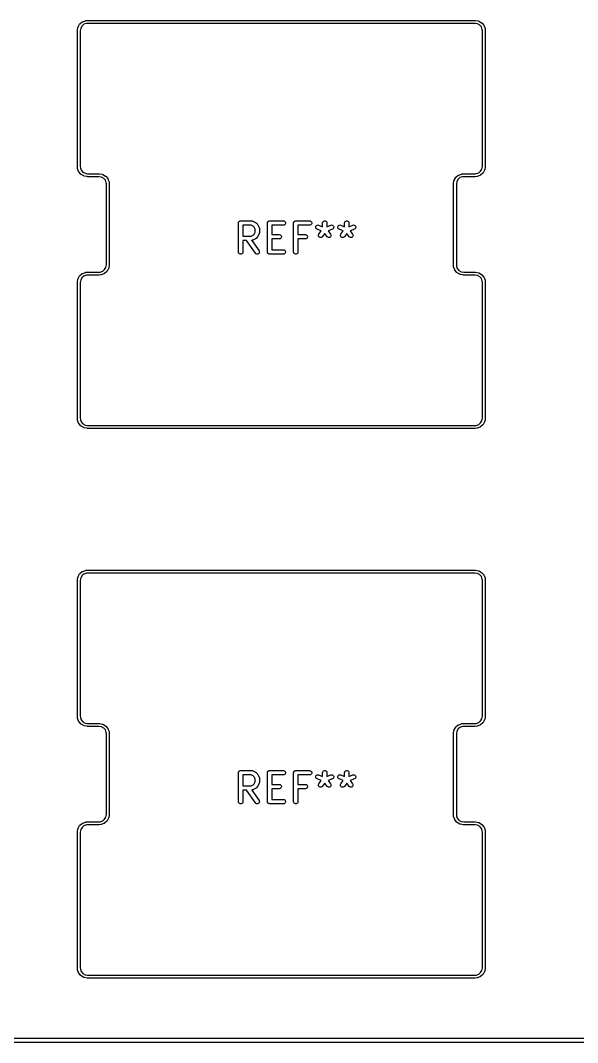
# Model space of a CAD drawing. Extents: x 35 to 262, y -141 to -65.
# Drawn here: x 53.94 to 73.2, y -140.52 to -105.19 of the extents above; entities that cross this region are included whole.
import ezdxf

# ---------------------------------------------------------------- set-up
doc = ezdxf.new("R2010")
doc.units = 0
doc.header["$MEASUREMENT"] = 0
doc.layers.add('BLACK', color=7, linetype='CONTINUOUS')

msp = doc.modelspace()

# ---------------------------------------------------------------- linework, layer by layer
at = {"layer": 'BLACK', "linetype": 'CONTINUOUS'}
for p, q in [((56.001, -105.312), (56.0809, -105.245)), ((56.0809, -105.245), (56.0913, -105.239)), ((56.0809, -105.245), (56.0809, -105.245)), ((56.0913, -105.239), (56.0959, -105.236)), ((56.0959, -105.236), (56.1938, -105.201)), ((56.0959, -105.236), (56.0959, -105.236)), ((56.1938, -105.201), (56.2002, -105.199)), ((56.2002, -105.199), (56.2065, -105.198)), ((56.2065, -105.198), (56.2565, -105.193)), ((56.2565, -105.193), (56.2586, -105.193)), ((56.2586, -105.193), (69.6674, -105.193)), ((69.6674, -105.193), (69.6717, -105.194)), ((69.6717, -105.194), (69.7743, -105.212)), ((69.7743, -105.212), (69.7743, -105.212)), ((69.7743, -105.212), (69.7837, -105.215)), ((69.7837, -105.215), (69.7906, -105.218)), ((69.7906, -105.218), (69.7906, -105.218)), ((69.7906, -105.218), (69.8808, -105.27)), ((69.8808, -105.27), (69.8808, -105.27)), ((69.8808, -105.27), (69.8941, -105.281)), ((55.913, -105.539), (55.9138, -105.534)), ((55.913, -110.247), (55.913, -105.539)), ((55.9138, -105.534), (55.9319, -105.432)), ((55.9138, -105.534), (55.9138, -105.534)), ((55.9319, -105.432), (55.9353, -105.422)), ((55.9319, -105.432), (55.9319, -105.432)), ((55.9353, -105.422), (55.9378, -105.415)), ((55.9378, -105.415), (55.9899, -105.325)), ((55.9378, -105.415), (55.9378, -105.415)), ((55.9899, -105.325), (56.001, -105.312)), ((55.9899, -105.325), (55.9899, -105.325)), ((56.0288, -105.458), (56.013, -105.547)), ((56.013, -105.547), (56.013, -110.241)), ((56.0721, -105.383), (56.0288, -105.458)), ((56.1384, -105.327), (56.0721, -105.383)), ((56.2218, -105.297), (56.1384, -105.327)), ((56.2652, -105.293), (56.2218, -105.297)), ((69.6586, -105.293), (56.2652, -105.293)), ((69.7482, -105.309), (69.6586, -105.293)), ((69.8232, -105.352), (69.7482, -105.309)), ((69.8788, -105.418), (69.8232, -105.352)), ((69.9092, -105.502), (69.8788, -105.418)), ((69.8941, -105.281), (69.9611, -105.361)), ((69.913, -105.545), (69.9092, -105.502)), ((69.913, -110.239), (69.913, -105.545)), ((69.9611, -105.361), (69.9611, -105.361)), ((69.9611, -105.361), (69.9648, -105.367)), ((69.9648, -105.367), (69.9698, -105.376)), ((69.9698, -105.376), (69.9698, -105.376)), ((69.9698, -105.376), (70.0054, -105.474)), ((70.0054, -105.474), (70.0066, -105.48)), ((70.0066, -105.48), (70.0083, -105.487)), ((70.0083, -105.487), (70.0126, -105.536)), ((70.0126, -105.536), (70.013, -105.539)), ((70.013, -105.539), (70.013, -110.247)), ((55.9134, -110.25), (55.913, -110.247)), ((55.9177, -110.299), (55.9134, -110.25)), ((55.9194, -110.306), (55.9177, -110.299)), ((55.9206, -110.312), (55.9194, -110.306)), ((55.9562, -110.41), (55.9206, -110.312)), ((55.9566, -110.411), (55.9562, -110.41)), ((55.9562, -110.41), (55.9562, -110.41)), ((55.964, -110.424), (55.9566, -110.411)), ((55.9649, -110.425), (55.964, -110.424)), ((56.0319, -110.505), (55.9649, -110.425)), ((56.013, -110.241), (56.0168, -110.284)), ((56.0168, -110.284), (56.0472, -110.368)), ((56.0452, -110.516), (56.0319, -110.505)), ((56.1354, -110.568), (56.0452, -110.516)), ((56.0452, -110.516), (56.0452, -110.516)), ((56.0472, -110.368), (56.1028, -110.434)), ((56.1028, -110.434), (56.1778, -110.477)), ((56.1423, -110.571), (56.1354, -110.568)), ((56.1354, -110.568), (56.1354, -110.568)), ((56.1517, -110.574), (56.1423, -110.571)), ((56.2456, -110.591), (56.1517, -110.574)), ((56.1517, -110.574), (56.1517, -110.574)), ((56.1778, -110.477), (56.2674, -110.493)), ((56.2674, -110.493), (56.6674, -110.493)), ((56.6674, -110.493), (56.6717, -110.494)), ((56.6717, -110.494), (56.7743, -110.512)), ((56.7743, -110.512), (56.7743, -110.512)), ((56.7743, -110.512), (56.7837, -110.515)), ((56.7837, -110.515), (56.7906, -110.518)), ((56.7906, -110.518), (56.7906, -110.518)), ((56.7906, -110.518), (56.8808, -110.57)), ((56.8808, -110.57), (56.8808, -110.57)), ((56.8808, -110.57), (56.8941, -110.581)), ((69.001, -110.612), (69.0809, -110.545)), ((69.0809, -110.545), (69.0913, -110.539)), ((69.0809, -110.545), (69.0809, -110.545)), ((69.0913, -110.539), (69.0959, -110.536)), ((69.0959, -110.536), (69.1938, -110.501)), ((69.0959, -110.536), (69.0959, -110.536)), ((69.1938, -110.501), (69.2002, -110.499)), ((69.2002, -110.499), (69.2065, -110.498)), ((69.2065, -110.498), (69.2565, -110.493)), ((69.2565, -110.493), (69.2586, -110.493)), ((69.2586, -110.493), (69.6608, -110.493)), ((69.6608, -110.493), (69.7042, -110.489)), ((69.7042, -110.489), (69.7876, -110.459)), ((69.8301, -110.55), (69.7322, -110.585)), ((69.7876, -110.459), (69.8539, -110.403)), ((69.8388, -110.545), (69.8301, -110.55)), ((69.8301, -110.55), (69.8301, -110.55)), ((69.8451, -110.541), (69.8388, -110.545)), ((69.925, -110.474), (69.8451, -110.541)), ((69.8451, -110.541), (69.8451, -110.541)), ((69.8539, -110.403), (69.8972, -110.328)), ((69.8972, -110.328), (69.913, -110.239)), ((69.9361, -110.461), (69.925, -110.474)), ((69.9882, -110.371), (69.9361, -110.461)), ((69.9361, -110.461), (69.9361, -110.461)), ((69.9907, -110.364), (69.9882, -110.371)), ((69.9882, -110.371), (69.9882, -110.371)), ((69.9941, -110.354), (69.9907, -110.364)), ((70.0122, -110.252), (69.9941, -110.354)), ((69.9941, -110.354), (69.9941, -110.354)), ((70.013, -110.247), (70.0122, -110.252)), ((56.2586, -110.593), (56.2456, -110.591)), ((56.6586, -110.593), (56.2586, -110.593)), ((56.7482, -110.609), (56.6586, -110.593)), ((56.8232, -110.652), (56.7482, -110.609)), ((56.8788, -110.718), (56.8232, -110.652)), ((56.9092, -110.802), (56.8788, -110.718)), ((56.8941, -110.581), (56.9611, -110.661)), ((56.913, -110.845), (56.9092, -110.802)), ((56.913, -113.639), (56.913, -110.845)), ((56.9611, -110.661), (56.9611, -110.661)), ((56.9611, -110.661), (56.9648, -110.667)), ((56.9648, -110.667), (56.9698, -110.676)), ((56.9698, -110.676), (56.9698, -110.676)), ((56.9698, -110.676), (57.0054, -110.774)), ((57.0054, -110.774), (57.0066, -110.78)), ((57.0066, -110.78), (57.0083, -110.787)), ((57.0083, -110.787), (57.0126, -110.836)), ((57.0126, -110.836), (57.013, -110.839)), ((57.013, -110.839), (57.013, -113.647)), ((68.913, -110.839), (68.9153, -110.826)), ((68.913, -113.647), (68.913, -110.839)), ((68.9153, -110.826), (68.9319, -110.732)), ((68.9319, -110.732), (68.9353, -110.722)), ((68.9319, -110.732), (68.9319, -110.732)), ((68.9353, -110.722), (68.9378, -110.715)), ((68.9378, -110.715), (68.9899, -110.625)), ((68.9378, -110.715), (68.9378, -110.715)), ((68.9899, -110.625), (69.001, -110.612)), ((68.9899, -110.625), (68.9899, -110.625)), ((69.0288, -110.758), (69.013, -110.847)), ((69.013, -110.847), (69.013, -113.641)), ((69.0721, -110.683), (69.0288, -110.758)), ((69.1384, -110.627), (69.0721, -110.683)), ((69.2218, -110.597), (69.1384, -110.627)), ((69.2652, -110.593), (69.2218, -110.597)), ((69.6674, -110.593), (69.2652, -110.593)), ((69.6695, -110.593), (69.6674, -110.593)), ((69.7195, -110.588), (69.6695, -110.593)), ((69.7258, -110.587), (69.7195, -110.588)), ((69.7322, -110.585), (69.7258, -110.587)), ((61.4832, -112.195), (61.4844, -112.189)), ((61.4832, -113.195), (61.4832, -112.195)), ((61.4844, -112.182), (61.4866, -112.176)), ((61.4844, -112.189), (61.4844, -112.182)), ((61.4866, -112.176), (61.4878, -112.17)), ((61.4878, -112.17), (61.491, -112.164)), ((61.491, -112.164), (61.4933, -112.158)), ((61.4933, -112.158), (61.4975, -112.153)), ((61.4975, -112.153), (61.5008, -112.147)), ((61.5008, -112.147), (61.5058, -112.143)), ((61.5058, -112.143), (61.51, -112.138)), ((61.51, -112.138), (61.5157, -112.135)), ((61.5157, -112.135), (61.5207, -112.13)), ((61.5207, -112.13), (61.5269, -112.128)), ((61.5269, -112.128), (61.5326, -112.125)), ((61.5326, -112.125), (61.539, -112.124)), ((61.539, -112.124), (61.5452, -112.122)), ((61.5452, -112.122), (61.5518, -112.122)), ((61.5518, -112.122), (61.5582, -112.12)), ((61.5582, -112.12), (61.9392, -112.12)), ((61.6332, -112.27), (61.6332, -112.644)), ((61.9215, -112.27), (61.6332, -112.27)), ((61.99, -112.305), (61.9215, -112.27)), ((61.9392, -112.12), (61.9434, -112.121)), ((61.9434, -112.121), (61.9478, -112.121)), ((61.9478, -112.121), (61.9562, -112.123)), ((61.9562, -112.123), (61.9648, -112.125)), ((61.9648, -112.125), (61.9686, -112.127)), ((61.9686, -112.127), (61.9727, -112.128)), ((61.9727, -112.128), (62.068, -112.176)), ((62.0204, -112.335), (61.99, -112.305)), ((62.0547, -112.404), (62.0204, -112.335)), ((62.068, -112.176), (62.0776, -112.183)), ((62.0776, -112.183), (62.0875, -112.19)), ((62.0875, -112.19), (62.1351, -112.238)), ((62.1351, -112.238), (62.142, -112.247)), ((62.142, -112.247), (62.1491, -112.257)), ((62.1491, -112.257), (62.1967, -112.352)), ((62.4832, -112.195), (62.4844, -112.189)), ((62.4832, -113.195), (62.4832, -112.195)), ((62.4844, -112.182), (62.4866, -112.176)), ((62.4844, -112.189), (62.4844, -112.182)), ((62.4866, -112.176), (62.4878, -112.17)), ((62.4878, -112.17), (62.491, -112.164)), ((62.491, -112.164), (62.4933, -112.158)), ((62.4933, -112.158), (62.4975, -112.153)), ((62.4975, -112.153), (62.5008, -112.147)), ((62.5008, -112.147), (62.5058, -112.143)), ((62.5058, -112.143), (62.51, -112.138)), ((62.51, -112.138), (62.5157, -112.135)), ((62.5157, -112.135), (62.5207, -112.13)), ((62.5207, -112.13), (62.5269, -112.128)), ((62.5269, -112.128), (62.5326, -112.125)), ((62.5326, -112.125), (62.539, -112.124)), ((62.539, -112.124), (62.5452, -112.122)), ((62.5452, -112.122), (62.5518, -112.122)), ((62.5518, -112.122), (62.5582, -112.12)), ((62.5582, -112.12), (63.0344, -112.12)), ((63.0344, -112.27), (62.6332, -112.27)), ((62.6332, -112.27), (62.6332, -112.597)), ((63.0344, -112.12), (63.0601, -112.125)), ((63.0601, -112.266), (63.0344, -112.27)), ((63.0601, -112.125), (63.0826, -112.138)), ((63.0826, -112.253), (63.0601, -112.266)), ((63.0826, -112.138), (63.0994, -112.158)), ((63.0994, -112.233), (63.0826, -112.253)), ((63.0994, -112.158), (63.1083, -112.182)), ((63.1083, -112.208), (63.0994, -112.233)), ((63.1083, -112.182), (63.1083, -112.208)), ((63.388, -112.195), (63.3891, -112.189)), ((63.388, -113.195), (63.388, -112.195)), ((63.3891, -112.182), (63.3914, -112.176)), ((63.3891, -112.189), (63.3891, -112.182)), ((63.3914, -112.176), (63.3925, -112.17)), ((63.3925, -112.17), (63.3958, -112.164)), ((63.3958, -112.164), (63.398, -112.158)), ((63.398, -112.158), (63.4023, -112.153)), ((63.4023, -112.153), (63.4055, -112.147)), ((63.4055, -112.147), (63.4106, -112.143)), ((63.4106, -112.143), (63.4148, -112.138)), ((63.4148, -112.138), (63.4205, -112.135)), ((63.4205, -112.135), (63.4255, -112.13)), ((63.4255, -112.13), (63.4317, -112.128)), ((63.4317, -112.128), (63.4373, -112.125)), ((63.4373, -112.125), (63.4438, -112.124)), ((63.4438, -112.124), (63.45, -112.122)), ((63.45, -112.122), (63.4565, -112.122)), ((63.4565, -112.122), (63.463, -112.12)), ((63.463, -112.12), (63.9392, -112.12)), ((63.9392, -112.27), (63.538, -112.27)), ((63.538, -112.27), (63.538, -112.597)), ((63.9392, -112.12), (63.9648, -112.125)), ((63.9648, -112.266), (63.9392, -112.27)), ((63.9648, -112.125), (63.9874, -112.138)), ((63.9874, -112.253), (63.9648, -112.266)), ((63.9874, -112.138), (64.0041, -112.158)), ((64.0041, -112.233), (63.9874, -112.253)), ((64.0041, -112.158), (64.0131, -112.182)), ((64.0131, -112.208), (64.0041, -112.233)), ((64.0131, -112.182), (64.0131, -112.208)), ((64.1507, -112.349), (64.1515, -112.323)), ((64.1515, -112.323), (64.1612, -112.299)), ((64.1612, -112.299), (64.1785, -112.279)), ((64.1785, -112.279), (64.2015, -112.267)), ((64.2015, -112.267), (64.2273, -112.263)), ((64.2273, -112.263), (64.2528, -112.269)), ((64.2528, -112.269), (64.388, -112.323)), ((64.388, -112.195), (64.3925, -112.17)), ((64.388, -112.323), (64.388, -112.195)), ((64.3925, -112.17), (64.4055, -112.147)), ((64.4055, -112.147), (64.4255, -112.13)), ((64.4255, -112.13), (64.45, -112.122)), ((64.45, -112.122), (64.476, -112.122)), ((64.476, -112.122), (64.5005, -112.13)), ((64.5005, -112.13), (64.5205, -112.147)), ((64.5205, -112.147), (64.5335, -112.17)), ((64.5335, -112.17), (64.538, -112.195)), ((64.538, -112.195), (64.538, -112.323)), ((64.538, -112.323), (64.6732, -112.269)), ((64.6732, -112.269), (64.6987, -112.263)), ((64.6987, -112.263), (64.7245, -112.267)), ((64.7245, -112.267), (64.7475, -112.279)), ((64.7475, -112.279), (64.7648, -112.299)), ((64.7648, -112.299), (64.7745, -112.323)), ((64.7745, -112.323), (64.7753, -112.349)), ((64.9126, -112.349), (64.9134, -112.323)), ((64.9134, -112.323), (64.9231, -112.299)), ((64.9231, -112.299), (64.9404, -112.279)), ((64.9404, -112.279), (64.9634, -112.267)), ((64.9634, -112.267), (64.9892, -112.263)), ((64.9892, -112.263), (65.0147, -112.269)), ((65.0147, -112.269), (65.1499, -112.323)), ((65.1499, -112.195), (65.1544, -112.17)), ((65.1499, -112.323), (65.1499, -112.195)), ((65.1544, -112.17), (65.1675, -112.147)), ((65.1675, -112.147), (65.1874, -112.13)), ((65.1874, -112.13), (65.2119, -112.122)), ((65.2119, -112.122), (65.2379, -112.122)), ((65.2379, -112.122), (65.2624, -112.13)), ((65.2624, -112.13), (65.2824, -112.147)), ((65.2824, -112.147), (65.2954, -112.17)), ((65.2954, -112.17), (65.2999, -112.195)), ((65.2999, -112.195), (65.2999, -112.323)), ((65.2999, -112.323), (65.4351, -112.269)), ((65.4351, -112.269), (65.4606, -112.263)), ((65.4606, -112.263), (65.4864, -112.267)), ((65.4864, -112.267), (65.5094, -112.279)), ((65.5094, -112.279), (65.5267, -112.299)), ((65.5267, -112.299), (65.5364, -112.323)), ((65.5364, -112.323), (65.5372, -112.349)), ((61.6332, -112.644), (61.9215, -112.644)), ((61.9215, -112.644), (61.99, -112.61)), ((61.99, -112.61), (62.0204, -112.58)), ((62.0204, -112.58), (62.0547, -112.511)), ((62.0547, -112.511), (62.0547, -112.404)), ((62.1351, -112.677), (62.0875, -112.725)), ((62.142, -112.667), (62.1351, -112.677)), ((62.1491, -112.657), (62.142, -112.667)), ((62.1967, -112.562), (62.1491, -112.657)), ((62.1967, -112.352), (62.198, -112.356)), ((62.198, -112.558), (62.1967, -112.562)), ((62.198, -112.356), (62.2001, -112.36)), ((62.2001, -112.554), (62.198, -112.558)), ((62.2001, -112.36), (62.2017, -112.369)), ((62.2017, -112.546), (62.2001, -112.554)), ((62.2017, -112.369), (62.2042, -112.377)), ((62.2042, -112.537), (62.2017, -112.546)), ((62.2042, -112.377), (62.2039, -112.382)), ((62.2039, -112.382), (62.2047, -112.386)), ((62.2047, -112.529), (62.2039, -112.533)), ((62.2039, -112.533), (62.2042, -112.537)), ((62.2047, -112.386), (62.2047, -112.529)), ((62.6332, -112.597), (62.8916, -112.597)), ((62.8916, -112.597), (62.9172, -112.601)), ((62.9172, -112.601), (62.9398, -112.614)), ((62.9398, -112.614), (62.9565, -112.634)), ((62.9565, -112.634), (62.9654, -112.659)), ((62.9654, -112.685), (62.9565, -112.709)), ((62.9654, -112.659), (62.9654, -112.685)), ((63.538, -112.597), (63.7963, -112.597)), ((63.7963, -112.597), (63.822, -112.601)), ((63.822, -112.601), (63.8445, -112.614)), ((63.8445, -112.614), (63.8613, -112.634)), ((63.8613, -112.634), (63.8702, -112.659)), ((63.8702, -112.685), (63.8613, -112.709)), ((63.8702, -112.659), (63.8702, -112.685)), ((64.1588, -112.374), (64.1507, -112.349)), ((64.1749, -112.394), (64.1588, -112.374)), ((64.197, -112.408), (64.1749, -112.394)), ((64.3443, -112.467), (64.197, -112.408)), ((64.2453, -112.628), (64.2484, -112.602)), ((64.2512, -112.653), (64.2453, -112.628)), ((64.2484, -112.602), (64.2601, -112.579)), ((64.2654, -112.675), (64.2512, -112.653)), ((64.2601, -112.579), (64.3443, -112.467)), ((64.2862, -112.691), (64.2654, -112.675)), ((64.3112, -112.698), (64.2862, -112.691)), ((64.3372, -112.697), (64.3112, -112.698)), ((64.3611, -112.687), (64.3372, -112.697)), ((64.3801, -112.669), (64.3611, -112.687)), ((64.463, -112.558), (64.3801, -112.669)), ((64.5459, -112.669), (64.463, -112.558)), ((64.5649, -112.687), (64.5459, -112.669)), ((64.5888, -112.697), (64.5649, -112.687)), ((64.7289, -112.408), (64.5817, -112.467)), ((64.5817, -112.467), (64.6659, -112.579)), ((64.6148, -112.698), (64.5888, -112.697)), ((64.6398, -112.691), (64.6148, -112.698)), ((64.6606, -112.675), (64.6398, -112.691)), ((64.6748, -112.653), (64.6606, -112.675)), ((64.6659, -112.579), (64.6776, -112.602)), ((64.6807, -112.628), (64.6748, -112.653)), ((64.6776, -112.602), (64.6807, -112.628)), ((64.7511, -112.394), (64.7289, -112.408)), ((64.7672, -112.374), (64.7511, -112.394)), ((64.7753, -112.349), (64.7672, -112.374)), ((64.9207, -112.374), (64.9126, -112.349)), ((64.9368, -112.394), (64.9207, -112.374)), ((64.959, -112.408), (64.9368, -112.394)), ((65.1062, -112.467), (64.959, -112.408)), ((65.0072, -112.628), (65.0103, -112.602)), ((65.0131, -112.653), (65.0072, -112.628)), ((65.0103, -112.602), (65.022, -112.579)), ((65.0273, -112.675), (65.0131, -112.653)), ((65.022, -112.579), (65.1062, -112.467)), ((65.0481, -112.691), (65.0273, -112.675)), ((65.0731, -112.698), (65.0481, -112.691)), ((65.0991, -112.697), (65.0731, -112.698)), ((65.123, -112.687), (65.0991, -112.697)), ((65.142, -112.669), (65.123, -112.687)), ((65.2249, -112.558), (65.142, -112.669)), ((65.3078, -112.669), (65.2249, -112.558)), ((65.3268, -112.687), (65.3078, -112.669)), ((65.3507, -112.697), (65.3268, -112.687)), ((65.4909, -112.408), (65.3436, -112.467)), ((65.3436, -112.467), (65.4278, -112.579)), ((65.3767, -112.698), (65.3507, -112.697)), ((65.4017, -112.691), (65.3767, -112.698)), ((65.4225, -112.675), (65.4017, -112.691)), ((65.4367, -112.653), (65.4225, -112.675)), ((65.4278, -112.579), (65.4395, -112.602)), ((65.4426, -112.628), (65.4367, -112.653)), ((65.4395, -112.602), (65.4426, -112.628)), ((65.513, -112.394), (65.4909, -112.408)), ((65.5291, -112.374), (65.513, -112.394)), ((65.5372, -112.349), (65.5291, -112.374)), ((61.7573, -112.794), (61.6332, -112.794)), ((61.6332, -112.794), (61.6332, -113.195)), ((62.0682, -113.238), (61.7573, -112.794)), ((61.9434, -112.793), (61.9403, -112.794)), ((61.9403, -112.794), (62.1911, -113.152)), ((61.9478, -112.794), (61.9434, -112.793)), ((61.9562, -112.791), (61.9478, -112.794)), ((61.9648, -112.79), (61.9562, -112.791)), ((61.9686, -112.788), (61.9648, -112.79)), ((61.9727, -112.786), (61.9686, -112.788)), ((62.068, -112.739), (61.9727, -112.786)), ((62.0776, -112.731), (62.068, -112.739)), ((62.0875, -112.725), (62.0776, -112.731)), ((62.8916, -112.747), (62.6332, -112.747)), ((62.6332, -112.747), (62.6332, -113.12)), ((62.9172, -112.742), (62.8916, -112.747)), ((62.9398, -112.729), (62.9172, -112.742)), ((62.9565, -112.709), (62.9398, -112.729)), ((63.7963, -112.747), (63.538, -112.747)), ((63.538, -112.747), (63.538, -113.195)), ((63.822, -112.742), (63.7963, -112.747)), ((63.8445, -112.729), (63.822, -112.742)), ((63.8613, -112.709), (63.8445, -112.729)), ((61.4878, -113.221), (61.4832, -113.195)), ((61.5008, -113.244), (61.4878, -113.221)), ((61.5207, -113.26), (61.5008, -113.244)), ((61.5452, -113.269), (61.5207, -113.26)), ((61.5713, -113.269), (61.5452, -113.269)), ((61.5957, -113.26), (61.5713, -113.269)), ((61.6157, -113.244), (61.5957, -113.26)), ((61.6287, -113.221), (61.6157, -113.244)), ((61.6332, -113.195), (61.6287, -113.221)), ((62.0866, -113.257), (62.0682, -113.238)), ((62.1102, -113.268), (62.0866, -113.257)), ((62.1362, -113.27), (62.1102, -113.268)), ((62.1614, -113.263), (62.1362, -113.27)), ((62.1827, -113.248), (62.1614, -113.263)), ((62.1976, -113.227), (62.1827, -113.248)), ((62.1911, -113.152), (62.2021, -113.176)), ((62.2044, -113.202), (62.1976, -113.227)), ((62.2021, -113.176), (62.2044, -113.202)), ((62.4844, -113.202), (62.4832, -113.195)), ((62.4844, -113.208), (62.4844, -113.202)), ((62.4866, -113.215), (62.4844, -113.208)), ((62.4878, -113.221), (62.4866, -113.215)), ((62.491, -113.227), (62.4878, -113.221)), ((62.4933, -113.233), (62.491, -113.227)), ((62.4975, -113.238), (62.4933, -113.233)), ((62.5008, -113.244), (62.4975, -113.238)), ((62.5058, -113.248), (62.5008, -113.244)), ((62.51, -113.253), (62.5058, -113.248)), ((62.5157, -113.256), (62.51, -113.253)), ((62.5207, -113.26), (62.5157, -113.256)), ((62.5269, -113.263), (62.5207, -113.26)), ((62.5326, -113.266), (62.5269, -113.263)), ((62.539, -113.267), (62.5326, -113.266)), ((62.5452, -113.269), (62.539, -113.267)), ((62.5518, -113.269), (62.5452, -113.269)), ((62.5582, -113.27), (62.5518, -113.269)), ((63.0344, -113.27), (62.5582, -113.27)), ((62.6332, -113.12), (63.0344, -113.12)), ((63.0344, -113.12), (63.0601, -113.125)), ((63.0601, -113.266), (63.0344, -113.27)), ((63.0601, -113.125), (63.0826, -113.138)), ((63.0826, -113.253), (63.0601, -113.266)), ((63.0826, -113.138), (63.0994, -113.158)), ((63.0994, -113.233), (63.0826, -113.253)), ((63.0994, -113.158), (63.1083, -113.182)), ((63.1083, -113.208), (63.0994, -113.233)), ((63.1083, -113.182), (63.1083, -113.208)), ((63.3925, -113.221), (63.388, -113.195)), ((63.4055, -113.244), (63.3925, -113.221)), ((63.4255, -113.26), (63.4055, -113.244)), ((63.45, -113.269), (63.4255, -113.26)), ((63.476, -113.269), (63.45, -113.269)), ((63.5005, -113.26), (63.476, -113.269)), ((63.5205, -113.244), (63.5005, -113.26)), ((63.5335, -113.221), (63.5205, -113.244)), ((63.538, -113.195), (63.5335, -113.221)), ((56.8539, -113.803), (56.8972, -113.728)), ((56.8972, -113.728), (56.913, -113.639)), ((56.9941, -113.754), (56.9907, -113.764)), ((57.0122, -113.652), (56.9941, -113.754)), ((56.9941, -113.754), (56.9941, -113.754)), ((57.013, -113.647), (57.0122, -113.652)), ((68.9134, -113.65), (68.913, -113.647)), ((68.9177, -113.699), (68.9134, -113.65)), ((68.9194, -113.706), (68.9177, -113.699)), ((68.9206, -113.712), (68.9194, -113.706)), ((68.9562, -113.81), (68.9206, -113.712)), ((69.013, -113.641), (69.0168, -113.684)), ((69.0168, -113.684), (69.0472, -113.768)), ((55.9378, -114.115), (55.9899, -114.025)), ((55.9899, -114.025), (56.001, -114.012)), ((55.9899, -114.025), (55.9899, -114.025)), ((56.001, -114.012), (56.0809, -113.945)), ((56.0721, -114.083), (56.0288, -114.158)), ((56.1384, -114.027), (56.0721, -114.083)), ((56.0809, -113.945), (56.0913, -113.939)), ((56.0809, -113.945), (56.0809, -113.945)), ((56.0913, -113.939), (56.0959, -113.936)), ((56.0959, -113.936), (56.1938, -113.901)), ((56.0959, -113.936), (56.0959, -113.936)), ((56.2218, -113.997), (56.1384, -114.027)), ((56.1938, -113.901), (56.2002, -113.899)), ((56.2002, -113.899), (56.2065, -113.898)), ((56.2065, -113.898), (56.2565, -113.893)), ((56.2652, -113.993), (56.2218, -113.997)), ((56.2565, -113.893), (56.2586, -113.893)), ((56.2586, -113.893), (56.6608, -113.893)), ((56.6674, -113.993), (56.2652, -113.993)), ((56.6608, -113.893), (56.7042, -113.889)), ((56.6695, -113.993), (56.6674, -113.993)), ((56.7195, -113.988), (56.6695, -113.993)), ((56.7042, -113.889), (56.7876, -113.859)), ((56.7258, -113.987), (56.7195, -113.988)), ((56.7322, -113.985), (56.7258, -113.987)), ((56.8301, -113.95), (56.7322, -113.985)), ((56.7876, -113.859), (56.8539, -113.803)), ((56.8388, -113.945), (56.8301, -113.95)), ((56.8301, -113.95), (56.8301, -113.95)), ((56.8451, -113.941), (56.8388, -113.945)), ((56.925, -113.874), (56.8451, -113.941)), ((56.8451, -113.941), (56.8451, -113.941)), ((56.9361, -113.861), (56.925, -113.874)), ((56.9882, -113.771), (56.9361, -113.861)), ((56.9361, -113.861), (56.9361, -113.861)), ((56.9907, -113.764), (56.9882, -113.771)), ((56.9882, -113.771), (56.9882, -113.771)), ((68.9566, -113.811), (68.9562, -113.81)), ((68.9562, -113.81), (68.9562, -113.81)), ((68.964, -113.824), (68.9566, -113.811)), ((68.9649, -113.825), (68.964, -113.824)), ((69.0319, -113.905), (68.9649, -113.825)), ((69.0452, -113.916), (69.0319, -113.905)), ((69.1354, -113.968), (69.0452, -113.916)), ((69.0452, -113.916), (69.0452, -113.916)), ((69.0472, -113.768), (69.1028, -113.834)), ((69.1028, -113.834), (69.1778, -113.877)), ((69.1423, -113.971), (69.1354, -113.968)), ((69.1354, -113.968), (69.1354, -113.968)), ((69.1517, -113.974), (69.1423, -113.971)), ((69.2456, -113.991), (69.1517, -113.974)), ((69.1517, -113.974), (69.1517, -113.974)), ((69.1778, -113.877), (69.2674, -113.893)), ((69.2586, -113.993), (69.2456, -113.991)), ((69.6586, -113.993), (69.2586, -113.993)), ((69.2674, -113.893), (69.6674, -113.893)), ((69.7482, -114.009), (69.6586, -113.993)), ((69.6674, -113.893), (69.6717, -113.894)), ((69.6717, -113.894), (69.7743, -113.912)), ((69.8232, -114.052), (69.7482, -114.009)), ((69.7743, -113.912), (69.7743, -113.912)), ((69.7743, -113.912), (69.7837, -113.915)), ((69.7837, -113.915), (69.7906, -113.918)), ((69.7906, -113.918), (69.7906, -113.918)), ((69.7906, -113.918), (69.8808, -113.97)), ((69.8788, -114.118), (69.8232, -114.052)), ((69.8808, -113.97), (69.8808, -113.97)), ((69.8808, -113.97), (69.8941, -113.981)), ((69.8941, -113.981), (69.9611, -114.061)), ((69.9611, -114.061), (69.9611, -114.061)), ((69.9611, -114.061), (69.9648, -114.067)), ((69.9648, -114.067), (69.9698, -114.076)), ((69.9698, -114.076), (69.9698, -114.076)), ((69.9698, -114.076), (70.0054, -114.174)), ((55.913, -114.239), (55.9138, -114.234)), ((55.913, -118.947), (55.913, -114.239)), ((55.9138, -114.234), (55.9319, -114.132)), ((55.9138, -114.234), (55.9138, -114.234)), ((55.9319, -114.132), (55.9353, -114.122)), ((55.9319, -114.132), (55.9319, -114.132)), ((55.9353, -114.122), (55.9378, -114.115)), ((55.9378, -114.115), (55.9378, -114.115)), ((56.0288, -114.158), (56.013, -114.247)), ((56.013, -114.247), (56.013, -118.941)), ((69.9092, -114.202), (69.8788, -114.118)), ((69.913, -114.245), (69.9092, -114.202)), ((69.913, -118.939), (69.913, -114.245)), ((70.0054, -114.174), (70.0066, -114.18)), ((70.0066, -114.18), (70.0083, -114.187)), ((70.0083, -114.187), (70.0126, -114.236)), ((70.0126, -114.236), (70.013, -114.239)), ((70.013, -114.239), (70.013, -118.947)), ((55.9134, -118.95), (55.913, -118.947)), ((55.9177, -118.999), (55.9134, -118.95)), ((55.9194, -119.006), (55.9177, -118.999)), ((55.9206, -119.012), (55.9194, -119.006)), ((55.9562, -119.11), (55.9206, -119.012)), ((56.013, -118.941), (56.0168, -118.984)), ((56.0168, -118.984), (56.0472, -119.068)), ((69.8539, -119.103), (69.8972, -119.028)), ((69.8972, -119.028), (69.913, -118.939)), ((69.9941, -119.054), (69.9907, -119.064)), ((70.0122, -118.952), (69.9941, -119.054)), ((69.9941, -119.054), (69.9941, -119.054)), ((70.013, -118.947), (70.0122, -118.952)), ((55.9566, -119.111), (55.9562, -119.11)), ((55.9562, -119.11), (55.9562, -119.11)), ((55.964, -119.124), (55.9566, -119.111)), ((55.9649, -119.125), (55.964, -119.124)), ((56.0319, -119.205), (55.9649, -119.125)), ((56.0452, -119.216), (56.0319, -119.205)), ((56.1354, -119.268), (56.0452, -119.216)), ((56.0452, -119.216), (56.0452, -119.216)), ((56.0472, -119.068), (56.1028, -119.134)), ((56.1028, -119.134), (56.1778, -119.177)), ((56.1423, -119.271), (56.1354, -119.268)), ((56.1354, -119.268), (56.1354, -119.268)), ((56.1517, -119.274), (56.1423, -119.271)), ((56.2456, -119.291), (56.1517, -119.274)), ((56.1517, -119.274), (56.1517, -119.274)), ((56.1778, -119.177), (56.2674, -119.193)), ((56.2586, -119.293), (56.2456, -119.291)), ((69.6674, -119.293), (56.2586, -119.293)), ((56.2674, -119.193), (69.6608, -119.193)), ((69.6608, -119.193), (69.7042, -119.189)), ((69.6695, -119.293), (69.6674, -119.293)), ((69.7195, -119.288), (69.6695, -119.293)), ((69.7042, -119.189), (69.7876, -119.159)), ((69.7258, -119.287), (69.7195, -119.288)), ((69.7322, -119.285), (69.7258, -119.287)), ((69.8301, -119.25), (69.7322, -119.285)), ((69.7876, -119.159), (69.8539, -119.103)), ((69.8422, -119.243), (69.8301, -119.25)), ((69.8301, -119.25), (69.8301, -119.25)), ((69.8451, -119.241), (69.8422, -119.243)), ((69.925, -119.174), (69.8451, -119.241)), ((69.8451, -119.241), (69.8451, -119.241)), ((69.9361, -119.161), (69.925, -119.174)), ((69.9882, -119.071), (69.9361, -119.161)), ((69.9361, -119.161), (69.9361, -119.161)), ((69.9907, -119.064), (69.9882, -119.071)), ((69.9882, -119.071), (69.9882, -119.071)), ((55.9378, -124.415), (55.9899, -124.325)), ((55.9899, -124.325), (56.001, -124.312)), ((55.9899, -124.325), (55.9899, -124.325)), ((56.001, -124.312), (56.0809, -124.245)), ((56.1384, -124.327), (56.0721, -124.383)), ((56.0809, -124.245), (56.0913, -124.239)), ((56.0809, -124.245), (56.0809, -124.245)), ((56.0913, -124.239), (56.0959, -124.236)), ((56.0959, -124.236), (56.1938, -124.201)), ((56.0959, -124.236), (56.0959, -124.236)), ((56.2218, -124.297), (56.1384, -124.327)), ((56.1938, -124.201), (56.2002, -124.199)), ((56.2002, -124.199), (56.2065, -124.198)), ((56.2065, -124.198), (56.2565, -124.193)), ((56.2652, -124.293), (56.2218, -124.297)), ((56.2565, -124.193), (56.2586, -124.193)), ((56.2586, -124.193), (69.6674, -124.193)), ((69.6586, -124.293), (56.2652, -124.293)), ((69.7482, -124.309), (69.6586, -124.293)), ((69.6674, -124.193), (69.6717, -124.194)), ((69.6717, -124.194), (69.7743, -124.212)), ((69.8232, -124.352), (69.7482, -124.309)), ((69.7743, -124.212), (69.7743, -124.212)), ((69.7743, -124.212), (69.7837, -124.215)), ((69.7837, -124.215), (69.7906, -124.218)), ((69.7906, -124.218), (69.7906, -124.218)), ((69.7906, -124.218), (69.8808, -124.27)), ((69.8788, -124.418), (69.8232, -124.352)), ((69.8808, -124.27), (69.8808, -124.27)), ((69.8808, -124.27), (69.8941, -124.281)), ((69.8941, -124.281), (69.9611, -124.361)), ((55.913, -124.539), (55.9138, -124.534)), ((55.913, -129.247), (55.913, -124.539)), ((55.9138, -124.534), (55.9319, -124.432)), ((55.9138, -124.534), (55.9138, -124.534)), ((55.9319, -124.432), (55.9353, -124.422)), ((55.9319, -124.432), (55.9319, -124.432)), ((55.9353, -124.422), (55.9378, -124.415)), ((55.9378, -124.415), (55.9378, -124.415)), ((56.0288, -124.458), (56.013, -124.547)), ((56.013, -124.547), (56.013, -129.241)), ((56.0721, -124.383), (56.0288, -124.458)), ((69.9092, -124.502), (69.8788, -124.418)), ((69.913, -124.545), (69.9092, -124.502)), ((69.913, -129.239), (69.913, -124.545)), ((69.9611, -124.361), (69.9611, -124.361)), ((69.9611, -124.361), (69.9648, -124.367)), ((69.9648, -124.367), (69.9698, -124.376)), ((69.9698, -124.376), (69.9698, -124.376)), ((69.9698, -124.376), (70.0054, -124.474)), ((70.0054, -124.474), (70.0066, -124.48)), ((70.0066, -124.48), (70.0083, -124.487)), ((70.0083, -124.487), (70.0126, -124.536)), ((70.0126, -124.536), (70.013, -124.539)), ((70.013, -124.539), (70.013, -129.247)), ((55.9134, -129.25), (55.913, -129.247)), ((55.9177, -129.299), (55.9134, -129.25)), ((55.9194, -129.306), (55.9177, -129.299)), ((56.013, -129.241), (56.0168, -129.284)), ((56.0168, -129.284), (56.0472, -129.368)), ((69.8972, -129.328), (69.913, -129.239)), ((70.0122, -129.252), (69.9941, -129.354)), ((70.013, -129.247), (70.0122, -129.252)), ((55.9206, -129.312), (55.9194, -129.306)), ((55.9562, -129.41), (55.9206, -129.312)), ((55.9566, -129.411), (55.9562, -129.41)), ((55.9562, -129.41), (55.9562, -129.41)), ((55.964, -129.424), (55.9566, -129.411)), ((55.9649, -129.425), (55.964, -129.424)), ((56.0319, -129.505), (55.9649, -129.425)), ((56.0452, -129.516), (56.0319, -129.505)), ((56.1354, -129.568), (56.0452, -129.516)), ((56.0452, -129.516), (56.0452, -129.516)), ((56.0472, -129.368), (56.1028, -129.434)), ((56.1028, -129.434), (56.1778, -129.477)), ((56.1423, -129.571), (56.1354, -129.568)), ((56.1354, -129.568), (56.1354, -129.568)), ((56.1517, -129.574), (56.1423, -129.571)), ((56.2456, -129.591), (56.1517, -129.574)), ((56.1517, -129.574), (56.1517, -129.574)), ((56.1778, -129.477), (56.2674, -129.493)), ((56.2586, -129.593), (56.2456, -129.591)), ((56.6586, -129.593), (56.2586, -129.593)), ((56.2674, -129.493), (56.6674, -129.493)), ((56.7482, -129.609), (56.6586, -129.593)), ((56.6674, -129.493), (56.6717, -129.494)), ((56.6717, -129.494), (56.7743, -129.512)), ((56.8232, -129.652), (56.7482, -129.609)), ((56.7743, -129.512), (56.7743, -129.512)), ((56.7743, -129.512), (56.7837, -129.515)), ((56.7837, -129.515), (56.7906, -129.518)), ((56.7906, -129.518), (56.7906, -129.518)), ((56.7906, -129.518), (56.8808, -129.57)), ((56.8788, -129.718), (56.8232, -129.652)), ((56.8808, -129.57), (56.8808, -129.57)), ((56.8808, -129.57), (56.8941, -129.581)), ((56.8941, -129.581), (56.9611, -129.661)), ((68.9378, -129.715), (68.9899, -129.625)), ((68.9899, -129.625), (69.001, -129.612)), ((68.9899, -129.625), (68.9899, -129.625)), ((69.001, -129.612), (69.0809, -129.545)), ((69.1384, -129.627), (69.0721, -129.683)), ((69.0809, -129.545), (69.0913, -129.539)), ((69.0809, -129.545), (69.0809, -129.545)), ((69.0913, -129.539), (69.0959, -129.536)), ((69.0959, -129.536), (69.1938, -129.501)), ((69.0959, -129.536), (69.0959, -129.536)), ((69.2218, -129.597), (69.1384, -129.627)), ((69.1938, -129.501), (69.2002, -129.499)), ((69.2002, -129.499), (69.2065, -129.498)), ((69.2065, -129.498), (69.2565, -129.493)), ((69.2652, -129.593), (69.2218, -129.597)), ((69.2565, -129.493), (69.2586, -129.493)), ((69.2586, -129.493), (69.6608, -129.493)), ((69.6674, -129.593), (69.2652, -129.593)), ((69.6608, -129.493), (69.7042, -129.489)), ((69.6695, -129.593), (69.6674, -129.593)), ((69.7195, -129.588), (69.6695, -129.593)), ((69.7042, -129.489), (69.7876, -129.459)), ((69.7258, -129.587), (69.7195, -129.588)), ((69.7322, -129.585), (69.7258, -129.587)), ((69.8301, -129.55), (69.7322, -129.585)), ((69.7876, -129.459), (69.8539, -129.403)), ((69.8388, -129.545), (69.8301, -129.55)), ((69.8301, -129.55), (69.8301, -129.55)), ((69.8451, -129.541), (69.8388, -129.545)), ((69.925, -129.474), (69.8451, -129.541)), ((69.8451, -129.541), (69.8451, -129.541)), ((69.8539, -129.403), (69.8972, -129.328)), ((69.9361, -129.461), (69.925, -129.474)), ((69.9882, -129.371), (69.9361, -129.461)), ((69.9361, -129.461), (69.9361, -129.461)), ((69.9907, -129.364), (69.9882, -129.371)), ((69.9882, -129.371), (69.9882, -129.371)), ((69.9941, -129.354), (69.9907, -129.364)), ((69.9941, -129.354), (69.9941, -129.354)), ((56.9092, -129.802), (56.8788, -129.718)), ((56.913, -129.845), (56.9092, -129.802)), ((56.913, -132.639), (56.913, -129.845)), ((56.9611, -129.661), (56.9611, -129.661)), ((56.9611, -129.661), (56.9648, -129.667)), ((56.9648, -129.667), (56.9698, -129.676)), ((56.9698, -129.676), (56.9698, -129.676)), ((56.9698, -129.676), (57.0054, -129.774)), ((57.0054, -129.774), (57.0066, -129.78)), ((57.0066, -129.78), (57.0083, -129.787)), ((57.0083, -129.787), (57.0126, -129.836)), ((57.0126, -129.836), (57.013, -129.839)), ((57.013, -129.839), (57.013, -132.647)), ((68.913, -129.839), (68.9153, -129.826)), ((68.913, -132.647), (68.913, -129.839)), ((68.9153, -129.826), (68.9319, -129.732)), ((68.9319, -129.732), (68.9353, -129.722)), ((68.9319, -129.732), (68.9319, -129.732)), ((68.9353, -129.722), (68.9378, -129.715)), ((68.9378, -129.715), (68.9378, -129.715)), ((69.0288, -129.758), (69.013, -129.847)), ((69.013, -129.847), (69.013, -132.641)), ((69.0721, -129.683), (69.0288, -129.758)), ((61.4832, -131.195), (61.4844, -131.189)), ((61.4832, -132.195), (61.4832, -131.195)), ((61.4844, -131.182), (61.4866, -131.176)), ((61.4844, -131.189), (61.4844, -131.182)), ((61.4866, -131.176), (61.4878, -131.17)), ((61.4878, -131.17), (61.491, -131.164)), ((61.491, -131.164), (61.4933, -131.158)), ((61.4933, -131.158), (61.4975, -131.153)), ((61.4975, -131.153), (61.5008, -131.147)), ((61.5008, -131.147), (61.5058, -131.143)), ((61.5058, -131.143), (61.51, -131.138)), ((61.51, -131.138), (61.5157, -131.135)), ((61.5157, -131.135), (61.5207, -131.13)), ((61.5207, -131.13), (61.5269, -131.128)), ((61.5269, -131.128), (61.5326, -131.125)), ((61.5326, -131.125), (61.539, -131.124)), ((61.539, -131.124), (61.5452, -131.122)), ((61.5452, -131.122), (61.5518, -131.122)), ((61.5518, -131.122), (61.5582, -131.12)), ((61.5582, -131.12), (61.9392, -131.12)), ((61.6332, -131.27), (61.6332, -131.644)), ((61.9215, -131.27), (61.6332, -131.27)), ((61.99, -131.305), (61.9215, -131.27)), ((61.9392, -131.12), (61.9434, -131.121)), ((61.9434, -131.121), (61.9478, -131.121)), ((61.9478, -131.121), (61.9562, -131.123)), ((61.9562, -131.123), (61.9648, -131.125)), ((61.9648, -131.125), (61.9686, -131.127)), ((61.9686, -131.127), (61.9727, -131.128)), ((61.9727, -131.128), (62.068, -131.176)), ((62.0204, -131.335), (61.99, -131.305)), ((62.0547, -131.404), (62.0204, -131.335)), ((62.0547, -131.511), (62.0547, -131.404)), ((62.068, -131.176), (62.0776, -131.183)), ((62.0776, -131.183), (62.0875, -131.19)), ((62.0875, -131.19), (62.1351, -131.238)), ((62.1351, -131.238), (62.142, -131.247)), ((62.142, -131.247), (62.1491, -131.257)), ((62.1491, -131.257), (62.1967, -131.352)), ((62.1967, -131.352), (62.198, -131.356)), ((62.198, -131.356), (62.2001, -131.36)), ((62.2001, -131.36), (62.2017, -131.369)), ((62.2017, -131.369), (62.2042, -131.377)), ((62.2042, -131.377), (62.2039, -131.382)), ((62.2039, -131.382), (62.2047, -131.386)), ((62.2047, -131.386), (62.2047, -131.529)), ((62.4832, -131.195), (62.4844, -131.189)), ((62.4832, -132.195), (62.4832, -131.195)), ((62.4844, -131.182), (62.4866, -131.176)), ((62.4844, -131.189), (62.4844, -131.182)), ((62.4866, -131.176), (62.4878, -131.17)), ((62.4878, -131.17), (62.491, -131.164)), ((62.491, -131.164), (62.4933, -131.158)), ((62.4933, -131.158), (62.4975, -131.153)), ((62.4975, -131.153), (62.5008, -131.147)), ((62.5008, -131.147), (62.5058, -131.143)), ((62.5058, -131.143), (62.51, -131.138)), ((62.51, -131.138), (62.5157, -131.135)), ((62.5157, -131.135), (62.5207, -131.13)), ((62.5207, -131.13), (62.5269, -131.128)), ((62.5269, -131.128), (62.5326, -131.125)), ((62.5326, -131.125), (62.539, -131.124)), ((62.539, -131.124), (62.5452, -131.122)), ((62.5452, -131.122), (62.5518, -131.122)), ((62.5518, -131.122), (62.5582, -131.12)), ((62.5582, -131.12), (63.0344, -131.12)), ((63.0344, -131.27), (62.6332, -131.27)), ((62.6332, -131.27), (62.6332, -131.597)), ((63.0344, -131.12), (63.0601, -131.125)), ((63.0601, -131.266), (63.0344, -131.27)), ((63.0601, -131.125), (63.0826, -131.138)), ((63.0826, -131.253), (63.0601, -131.266)), ((63.0826, -131.138), (63.0994, -131.158)), ((63.0994, -131.233), (63.0826, -131.253)), ((63.0994, -131.158), (63.1083, -131.182)), ((63.1083, -131.208), (63.0994, -131.233)), ((63.1083, -131.182), (63.1083, -131.208)), ((63.388, -131.195), (63.3891, -131.189)), ((63.388, -132.195), (63.388, -131.195)), ((63.3891, -131.182), (63.3914, -131.176)), ((63.3891, -131.189), (63.3891, -131.182)), ((63.3914, -131.176), (63.3925, -131.17)), ((63.3925, -131.17), (63.3958, -131.164)), ((63.3958, -131.164), (63.398, -131.158)), ((63.398, -131.158), (63.4023, -131.153)), ((63.4023, -131.153), (63.4055, -131.147)), ((63.4055, -131.147), (63.4106, -131.143)), ((63.4106, -131.143), (63.4148, -131.138)), ((63.4148, -131.138), (63.4205, -131.135)), ((63.4205, -131.135), (63.4255, -131.13)), ((63.4255, -131.13), (63.4317, -131.128)), ((63.4317, -131.128), (63.4373, -131.125)), ((63.4373, -131.125), (63.4438, -131.124)), ((63.4438, -131.124), (63.45, -131.122)), ((63.45, -131.122), (63.4565, -131.122)), ((63.4565, -131.122), (63.463, -131.12)), ((63.463, -131.12), (63.9392, -131.12)), ((63.9392, -131.27), (63.538, -131.27)), ((63.538, -131.27), (63.538, -131.597)), ((63.9392, -131.12), (63.9648, -131.125)), ((63.9648, -131.266), (63.9392, -131.27)), ((63.9648, -131.125), (63.9874, -131.138)), ((63.9874, -131.253), (63.9648, -131.266)), ((63.9874, -131.138), (64.0041, -131.158)), ((64.0041, -131.233), (63.9874, -131.253)), ((64.0041, -131.158), (64.0131, -131.182)), ((64.0131, -131.208), (64.0041, -131.233)), ((64.0131, -131.182), (64.0131, -131.208)), ((64.1507, -131.349), (64.1515, -131.323)), ((64.1588, -131.374), (64.1507, -131.349)), ((64.1515, -131.323), (64.1612, -131.299)), ((64.1749, -131.394), (64.1588, -131.374)), ((64.1612, -131.299), (64.1785, -131.279)), ((64.197, -131.408), (64.1749, -131.394)), ((64.1785, -131.279), (64.2015, -131.267)), ((64.3443, -131.467), (64.197, -131.408)), ((64.2015, -131.267), (64.2273, -131.263)), ((64.2273, -131.263), (64.2528, -131.269)), ((64.2528, -131.269), (64.388, -131.323)), ((64.388, -131.195), (64.3925, -131.17)), ((64.388, -131.323), (64.388, -131.195)), ((64.3925, -131.17), (64.4055, -131.147)), ((64.4055, -131.147), (64.4255, -131.13)), ((64.4255, -131.13), (64.45, -131.122)), ((64.45, -131.122), (64.476, -131.122)), ((64.476, -131.122), (64.5005, -131.13)), ((64.5005, -131.13), (64.5205, -131.147)), ((64.5205, -131.147), (64.5335, -131.17)), ((64.5335, -131.17), (64.538, -131.195)), ((64.538, -131.195), (64.538, -131.323)), ((64.538, -131.323), (64.6732, -131.269)), ((64.7289, -131.408), (64.5817, -131.467)), ((64.6732, -131.269), (64.6987, -131.263)), ((64.6987, -131.263), (64.7245, -131.267)), ((64.7245, -131.267), (64.7475, -131.279)), ((64.7511, -131.394), (64.7289, -131.408)), ((64.7475, -131.279), (64.7648, -131.299)), ((64.7672, -131.374), (64.7511, -131.394)), ((64.7648, -131.299), (64.7745, -131.323)), ((64.7753, -131.349), (64.7672, -131.374)), ((64.7745, -131.323), (64.7753, -131.349)), ((64.9126, -131.349), (64.9134, -131.323)), ((64.9207, -131.374), (64.9126, -131.349)), ((64.9134, -131.323), (64.9231, -131.299)), ((64.9368, -131.394), (64.9207, -131.374)), ((64.9231, -131.299), (64.9404, -131.279)), ((64.959, -131.408), (64.9368, -131.394)), ((64.9404, -131.279), (64.9634, -131.267)), ((65.1062, -131.467), (64.959, -131.408)), ((64.9634, -131.267), (64.9892, -131.263)), ((64.9892, -131.263), (65.0147, -131.269)), ((65.0147, -131.269), (65.1499, -131.323)), ((65.1499, -131.195), (65.1544, -131.17)), ((65.1499, -131.323), (65.1499, -131.195)), ((65.1544, -131.17), (65.1675, -131.147)), ((65.1675, -131.147), (65.1874, -131.13)), ((65.1874, -131.13), (65.2119, -131.122)), ((65.2119, -131.122), (65.2379, -131.122)), ((65.2379, -131.122), (65.2624, -131.13)), ((65.2624, -131.13), (65.2824, -131.147)), ((65.2824, -131.147), (65.2954, -131.17)), ((65.2954, -131.17), (65.2999, -131.195)), ((65.2999, -131.195), (65.2999, -131.323)), ((65.2999, -131.323), (65.4351, -131.269)), ((65.4909, -131.408), (65.3436, -131.467)), ((65.4351, -131.269), (65.4606, -131.263)), ((65.4606, -131.263), (65.4864, -131.267)), ((65.4864, -131.267), (65.5094, -131.279)), ((65.513, -131.394), (65.4909, -131.408)), ((65.5094, -131.279), (65.5267, -131.299)), ((65.5291, -131.374), (65.513, -131.394)), ((65.5267, -131.299), (65.5364, -131.323)), ((65.5372, -131.349), (65.5291, -131.374)), ((65.5364, -131.323), (65.5372, -131.349)), ((61.6332, -131.644), (61.9215, -131.644)), ((61.9215, -131.644), (61.99, -131.61)), ((62.068, -131.739), (61.9727, -131.786)), ((61.99, -131.61), (62.0204, -131.58)), ((62.0204, -131.58), (62.0547, -131.511)), ((62.0776, -131.731), (62.068, -131.739)), ((62.0875, -131.725), (62.0776, -131.731)), ((62.1351, -131.677), (62.0875, -131.725)), ((62.142, -131.667), (62.1351, -131.677)), ((62.1491, -131.657), (62.142, -131.667)), ((62.1967, -131.562), (62.1491, -131.657)), ((62.198, -131.558), (62.1967, -131.562)), ((62.2001, -131.554), (62.198, -131.558)), ((62.2017, -131.546), (62.2001, -131.554)), ((62.2042, -131.537), (62.2017, -131.546)), ((62.2047, -131.529), (62.2039, -131.533)), ((62.2039, -131.533), (62.2042, -131.537)), ((62.6332, -131.597), (62.8916, -131.597)), ((62.8916, -131.747), (62.6332, -131.747)), ((62.6332, -131.747), (62.6332, -132.12)), ((62.8916, -131.597), (62.9172, -131.601)), ((62.9172, -131.742), (62.8916, -131.747)), ((62.9172, -131.601), (62.9398, -131.614)), ((62.9398, -131.729), (62.9172, -131.742)), ((62.9398, -131.614), (62.9565, -131.634)), ((62.9565, -131.709), (62.9398, -131.729)), ((62.9565, -131.634), (62.9654, -131.659)), ((62.9654, -131.685), (62.9565, -131.709)), ((62.9654, -131.659), (62.9654, -131.685)), ((63.538, -131.597), (63.7963, -131.597)), ((63.7963, -131.747), (63.538, -131.747)), ((63.538, -131.747), (63.538, -132.195)), ((63.7963, -131.597), (63.822, -131.601)), ((63.822, -131.742), (63.7963, -131.747)), ((63.822, -131.601), (63.8445, -131.614)), ((63.8445, -131.729), (63.822, -131.742)), ((63.8445, -131.614), (63.8613, -131.634)), ((63.8613, -131.709), (63.8445, -131.729)), ((63.8613, -131.634), (63.8702, -131.659)), ((63.8702, -131.685), (63.8613, -131.709)), ((63.8702, -131.659), (63.8702, -131.685)), ((64.2453, -131.628), (64.2484, -131.602)), ((64.2512, -131.653), (64.2453, -131.628)), ((64.2484, -131.602), (64.2601, -131.579)), ((64.2654, -131.675), (64.2512, -131.653)), ((64.2601, -131.579), (64.3443, -131.467)), ((64.2862, -131.691), (64.2654, -131.675)), ((64.3112, -131.698), (64.2862, -131.691)), ((64.3372, -131.697), (64.3112, -131.698)), ((64.3611, -131.687), (64.3372, -131.697)), ((64.3801, -131.669), (64.3611, -131.687)), ((64.463, -131.558), (64.3801, -131.669)), ((64.5459, -131.669), (64.463, -131.558)), ((64.5649, -131.687), (64.5459, -131.669)), ((64.5888, -131.697), (64.5649, -131.687)), ((64.5817, -131.467), (64.6659, -131.579)), ((64.6148, -131.698), (64.5888, -131.697)), ((64.6398, -131.691), (64.6148, -131.698)), ((64.6606, -131.675), (64.6398, -131.691)), ((64.6748, -131.653), (64.6606, -131.675)), ((64.6659, -131.579), (64.6776, -131.602)), ((64.6807, -131.628), (64.6748, -131.653)), ((64.6776, -131.602), (64.6807, -131.628)), ((65.0072, -131.628), (65.0103, -131.602)), ((65.0131, -131.653), (65.0072, -131.628)), ((65.0103, -131.602), (65.022, -131.579)), ((65.0273, -131.675), (65.0131, -131.653)), ((65.022, -131.579), (65.1062, -131.467)), ((65.0481, -131.691), (65.0273, -131.675)), ((65.0731, -131.698), (65.0481, -131.691)), ((65.0991, -131.697), (65.0731, -131.698)), ((65.123, -131.687), (65.0991, -131.697)), ((65.142, -131.669), (65.123, -131.687)), ((65.2249, -131.558), (65.142, -131.669)), ((65.3078, -131.669), (65.2249, -131.558)), ((65.3268, -131.687), (65.3078, -131.669)), ((65.3507, -131.697), (65.3268, -131.687)), ((65.3436, -131.467), (65.4278, -131.579)), ((65.3767, -131.698), (65.3507, -131.697)), ((65.4017, -131.691), (65.3767, -131.698)), ((65.4225, -131.675), (65.4017, -131.691)), ((65.4367, -131.653), (65.4225, -131.675)), ((65.4278, -131.579), (65.4395, -131.602)), ((65.4426, -131.628), (65.4367, -131.653)), ((65.4395, -131.602), (65.4426, -131.628)), ((61.7573, -131.794), (61.6332, -131.794)), ((61.6332, -131.794), (61.6332, -132.195)), ((62.0682, -132.238), (61.7573, -131.794)), ((61.9434, -131.793), (61.9403, -131.794)), ((61.9403, -131.794), (62.1911, -132.152)), ((61.9478, -131.794), (61.9434, -131.793)), ((61.9562, -131.791), (61.9478, -131.794)), ((61.9648, -131.79), (61.9562, -131.791)), ((61.9686, -131.788), (61.9648, -131.79)), ((61.9727, -131.786), (61.9686, -131.788)), ((62.6332, -132.12), (63.0344, -132.12)), ((63.0344, -132.12), (63.0601, -132.125)), ((63.0601, -132.125), (63.0826, -132.138)), ((61.4878, -132.221), (61.4832, -132.195)), ((61.5008, -132.244), (61.4878, -132.221)), ((61.5207, -132.26), (61.5008, -132.244)), ((61.5452, -132.269), (61.5207, -132.26)), ((61.5713, -132.269), (61.5452, -132.269)), ((61.5957, -132.26), (61.5713, -132.269)), ((61.6157, -132.244), (61.5957, -132.26)), ((61.6287, -132.221), (61.6157, -132.244)), ((61.6332, -132.195), (61.6287, -132.221)), ((62.0866, -132.257), (62.0682, -132.238)), ((62.1102, -132.268), (62.0866, -132.257)), ((62.1362, -132.27), (62.1102, -132.268)), ((62.1614, -132.263), (62.1362, -132.27)), ((62.1827, -132.248), (62.1614, -132.263)), ((62.1976, -132.227), (62.1827, -132.248)), ((62.1911, -132.152), (62.2021, -132.176)), ((62.2044, -132.202), (62.1976, -132.227)), ((62.2021, -132.176), (62.2044, -132.202)), ((62.4844, -132.202), (62.4832, -132.195)), ((62.4844, -132.208), (62.4844, -132.202)), ((62.4866, -132.215), (62.4844, -132.208)), ((62.4878, -132.221), (62.4866, -132.215)), ((62.491, -132.227), (62.4878, -132.221)), ((62.4933, -132.233), (62.491, -132.227)), ((62.4975, -132.238), (62.4933, -132.233)), ((62.5008, -132.244), (62.4975, -132.238)), ((62.5058, -132.248), (62.5008, -132.244)), ((62.51, -132.253), (62.5058, -132.248)), ((62.5157, -132.256), (62.51, -132.253)), ((62.5207, -132.26), (62.5157, -132.256)), ((62.5269, -132.263), (62.5207, -132.26)), ((62.5326, -132.266), (62.5269, -132.263)), ((62.539, -132.267), (62.5326, -132.266)), ((62.5452, -132.269), (62.539, -132.267)), ((62.5518, -132.269), (62.5452, -132.269)), ((62.5582, -132.27), (62.5518, -132.269)), ((63.0344, -132.27), (62.5582, -132.27)), ((63.0601, -132.266), (63.0344, -132.27)), ((63.0826, -132.253), (63.0601, -132.266)), ((63.0826, -132.138), (63.0994, -132.158)), ((63.0994, -132.233), (63.0826, -132.253)), ((63.0994, -132.158), (63.1083, -132.182)), ((63.1083, -132.208), (63.0994, -132.233)), ((63.1083, -132.182), (63.1083, -132.208)), ((63.3925, -132.221), (63.388, -132.195)), ((63.4055, -132.244), (63.3925, -132.221)), ((63.4255, -132.26), (63.4055, -132.244)), ((63.45, -132.269), (63.4255, -132.26)), ((63.476, -132.269), (63.45, -132.269)), ((63.5005, -132.26), (63.476, -132.269)), ((63.5205, -132.244), (63.5005, -132.26)), ((63.5335, -132.221), (63.5205, -132.244)), ((63.538, -132.195), (63.5335, -132.221)), ((56.7876, -132.859), (56.8539, -132.803)), ((56.8539, -132.803), (56.8972, -132.728)), ((56.8972, -132.728), (56.913, -132.639)), ((56.9882, -132.771), (56.9361, -132.861)), ((56.9907, -132.764), (56.9882, -132.771)), ((56.9882, -132.771), (56.9882, -132.771)), ((56.9941, -132.754), (56.9907, -132.764)), ((57.0122, -132.652), (56.9941, -132.754)), ((56.9941, -132.754), (56.9941, -132.754)), ((57.013, -132.647), (57.0122, -132.652)), ((68.9134, -132.65), (68.913, -132.647)), ((68.9177, -132.699), (68.9134, -132.65)), ((68.9194, -132.706), (68.9177, -132.699)), ((68.9206, -132.712), (68.9194, -132.706)), ((68.9562, -132.81), (68.9206, -132.712)), ((68.9566, -132.811), (68.9562, -132.81)), ((68.9562, -132.81), (68.9562, -132.81)), ((68.964, -132.824), (68.9566, -132.811)), ((68.9649, -132.825), (68.964, -132.824)), ((69.0319, -132.905), (68.9649, -132.825)), ((69.013, -132.641), (69.0168, -132.684)), ((69.0168, -132.684), (69.0472, -132.768)), ((69.0472, -132.768), (69.1028, -132.834)), ((69.1028, -132.834), (69.1778, -132.877)), ((55.9138, -133.234), (55.9319, -133.132)), ((55.9319, -133.132), (55.9353, -133.122)), ((55.9319, -133.132), (55.9319, -133.132)), ((55.9353, -133.122), (55.9378, -133.115)), ((55.9378, -133.115), (55.9899, -133.025)), ((55.9378, -133.115), (55.9378, -133.115)), ((55.9899, -133.025), (56.001, -133.012)), ((55.9899, -133.025), (55.9899, -133.025)), ((56.001, -133.012), (56.0809, -132.945)), ((56.0288, -133.158), (56.013, -133.247)), ((56.0721, -133.083), (56.0288, -133.158)), ((56.1384, -133.027), (56.0721, -133.083)), ((56.0809, -132.945), (56.0913, -132.939)), ((56.0809, -132.945), (56.0809, -132.945)), ((56.0913, -132.939), (56.0959, -132.936)), ((56.0959, -132.936), (56.1938, -132.901)), ((56.0959, -132.936), (56.0959, -132.936)), ((56.2218, -132.997), (56.1384, -133.027)), ((56.1938, -132.901), (56.2002, -132.899)), ((56.2002, -132.899), (56.2065, -132.898)), ((56.2065, -132.898), (56.2565, -132.893)), ((56.2652, -132.993), (56.2218, -132.997)), ((56.2565, -132.893), (56.2586, -132.893)), ((56.2586, -132.893), (56.6608, -132.893)), ((56.6674, -132.993), (56.2652, -132.993)), ((56.6608, -132.893), (56.7042, -132.889)), ((56.6695, -132.993), (56.6674, -132.993)), ((56.7195, -132.988), (56.6695, -132.993)), ((56.7042, -132.889), (56.7876, -132.859)), ((56.7258, -132.987), (56.7195, -132.988)), ((56.7322, -132.985), (56.7258, -132.987)), ((56.8301, -132.95), (56.7322, -132.985)), ((56.8388, -132.945), (56.8301, -132.95)), ((56.8301, -132.95), (56.8301, -132.95)), ((56.8451, -132.941), (56.8388, -132.945)), ((56.925, -132.874), (56.8451, -132.941)), ((56.8451, -132.941), (56.8451, -132.941)), ((56.9361, -132.861), (56.925, -132.874)), ((56.9361, -132.861), (56.9361, -132.861)), ((69.0452, -132.916), (69.0319, -132.905)), ((69.1354, -132.968), (69.0452, -132.916)), ((69.0452, -132.916), (69.0452, -132.916)), ((69.1423, -132.971), (69.1354, -132.968)), ((69.1354, -132.968), (69.1354, -132.968)), ((69.1517, -132.974), (69.1423, -132.971)), ((69.2456, -132.991), (69.1517, -132.974)), ((69.1517, -132.974), (69.1517, -132.974)), ((69.1778, -132.877), (69.2674, -132.893)), ((69.2586, -132.993), (69.2456, -132.991)), ((69.6586, -132.993), (69.2586, -132.993)), ((69.2674, -132.893), (69.6674, -132.893)), ((69.7482, -133.009), (69.6586, -132.993)), ((69.6674, -132.893), (69.6717, -132.894)), ((69.6717, -132.894), (69.7743, -132.912)), ((69.8232, -133.052), (69.7482, -133.009)), ((69.7743, -132.912), (69.7743, -132.912)), ((69.7743, -132.912), (69.7837, -132.915)), ((69.7837, -132.915), (69.7906, -132.918)), ((69.7906, -132.918), (69.7906, -132.918)), ((69.7906, -132.918), (69.8808, -132.97)), ((69.8788, -133.118), (69.8232, -133.052)), ((69.9092, -133.202), (69.8788, -133.118)), ((69.8808, -132.97), (69.8808, -132.97)), ((69.8808, -132.97), (69.8941, -132.981)), ((69.8941, -132.981), (69.9611, -133.061)), ((69.9611, -133.061), (69.9611, -133.061)), ((69.9611, -133.061), (69.9648, -133.067)), ((69.9648, -133.067), (69.9698, -133.076)), ((69.9698, -133.076), (69.9698, -133.076)), ((69.9698, -133.076), (70.0054, -133.174)), ((70.0054, -133.174), (70.0066, -133.18)), ((70.0066, -133.18), (70.0083, -133.187)), ((70.0083, -133.187), (70.0126, -133.236)), ((55.913, -133.239), (55.9138, -133.234)), ((55.913, -137.947), (55.913, -133.239)), ((55.9138, -133.234), (55.9138, -133.234)), ((56.013, -133.247), (56.013, -137.941)), ((69.913, -133.245), (69.9092, -133.202)), ((69.913, -137.939), (69.913, -133.245)), ((70.0126, -133.236), (70.013, -133.239)), ((70.013, -133.239), (70.013, -137.947)), ((55.9134, -137.95), (55.913, -137.947)), ((55.9177, -137.999), (55.9134, -137.95)), ((55.9194, -138.006), (55.9177, -137.999)), ((55.9206, -138.012), (55.9194, -138.006)), ((55.9562, -138.11), (55.9206, -138.012)), ((55.9566, -138.111), (55.9562, -138.11)), ((55.9562, -138.11), (55.9562, -138.11)), ((55.964, -138.124), (55.9566, -138.111)), ((55.9649, -138.125), (55.964, -138.124)), ((56.0319, -138.205), (55.9649, -138.125)), ((56.013, -137.941), (56.0168, -137.984)), ((56.0168, -137.984), (56.0472, -138.068)), ((56.0472, -138.068), (56.1028, -138.134)), ((56.1028, -138.134), (56.1778, -138.177)), ((69.7876, -138.159), (69.8539, -138.103)), ((69.8539, -138.103), (69.8972, -138.028)), ((69.8972, -138.028), (69.913, -137.939)), ((69.9882, -138.071), (69.9361, -138.161)), ((69.9907, -138.064), (69.9882, -138.071)), ((69.9882, -138.071), (69.9882, -138.071)), ((69.9941, -138.054), (69.9907, -138.064)), ((70.0122, -137.952), (69.9941, -138.054)), ((69.9941, -138.054), (69.9941, -138.054)), ((70.013, -137.947), (70.0122, -137.952)), ((56.0452, -138.216), (56.0319, -138.205)), ((56.1354, -138.268), (56.0452, -138.216)), ((56.0452, -138.216), (56.0452, -138.216)), ((56.1423, -138.271), (56.1354, -138.268)), ((56.1354, -138.268), (56.1354, -138.268)), ((56.1517, -138.274), (56.1423, -138.271)), ((56.2456, -138.291), (56.1517, -138.274)), ((56.1517, -138.274), (56.1517, -138.274)), ((56.1778, -138.177), (56.2674, -138.193)), ((56.2586, -138.293), (56.2456, -138.291)), ((69.6674, -138.293), (56.2586, -138.293)), ((56.2674, -138.193), (69.6608, -138.193)), ((69.6608, -138.193), (69.7042, -138.189)), ((69.6695, -138.293), (69.6674, -138.293)), ((69.7195, -138.288), (69.6695, -138.293)), ((69.7042, -138.189), (69.7876, -138.159)), ((69.7258, -138.287), (69.7195, -138.288)), ((69.7322, -138.285), (69.7258, -138.287)), ((69.8301, -138.25), (69.7322, -138.285)), ((69.8422, -138.243), (69.8301, -138.25)), ((69.8301, -138.25), (69.8301, -138.25)), ((69.8451, -138.241), (69.8422, -138.243)), ((69.925, -138.174), (69.8451, -138.241)), ((69.8451, -138.241), (69.8451, -138.241)), ((69.9361, -138.161), (69.925, -138.174)), ((69.9361, -138.161), (69.9361, -138.161)), ((258.018, -140.522), (38.9077, -140.522)), ((38.9179, -140.372), (258.011, -140.372))]:
    msp.add_line(p, q, dxfattribs=at)

doc.saveas('drawing.dxf')
